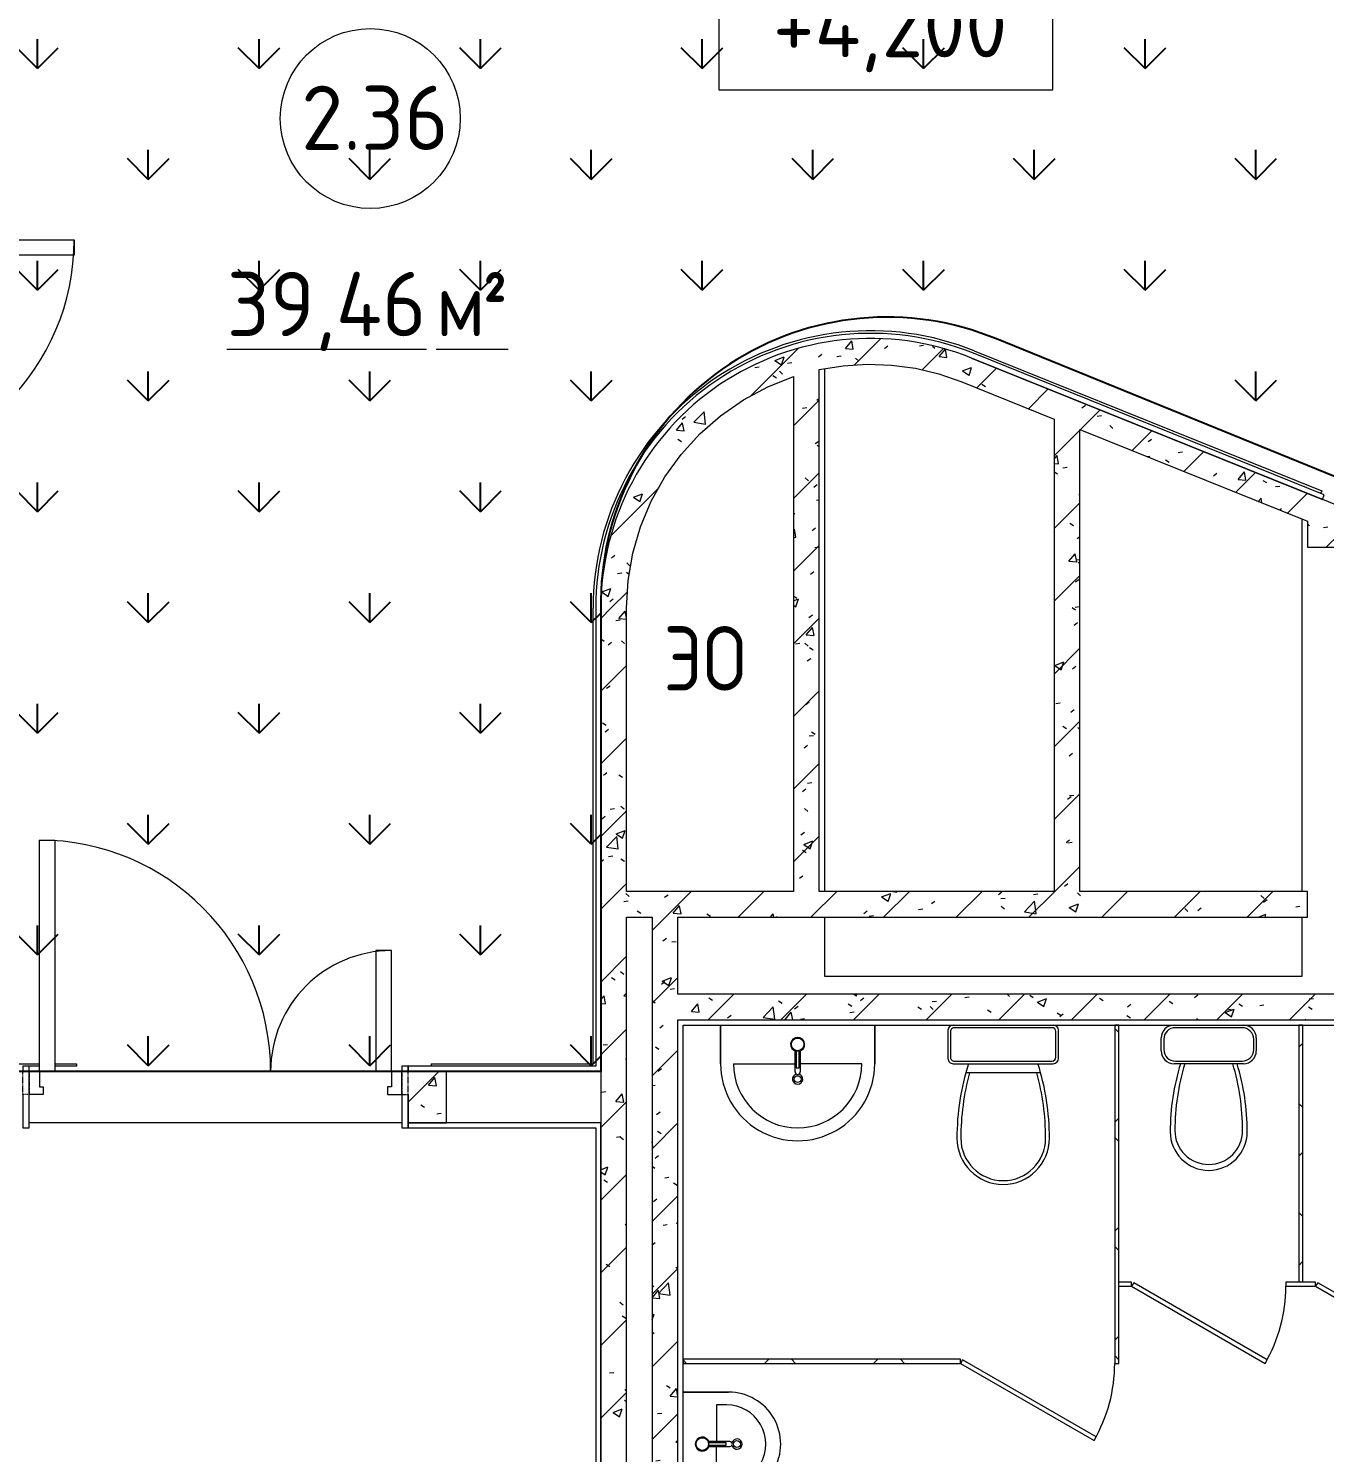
# Model space of a CAD drawing. Header units: millimetres. Extents: x -584918 to 2941280, y 3000189 to 4229862.
# Drawn here: x -428734 to -423689, y 3852427 to 3857967 of the extents above; entities that cross this region are included whole.
import ezdxf

# ---------------------------------------------------------------- set-up
doc = ezdxf.new("R2010")
doc.units = ezdxf.units.MM
doc.linetypes.add('ASVP_Невидимые', pattern=[5, 3, -2])
for name, color, linetype, lineweight in [('Аннотация', 7, 'Continuous', 0), ('Двери', 7, 'Continuous', 0), ('Марки помещений', 7, 'Continuous', 0), ('Обобщенные модели', 7, 'Continuous', 0), ('Ограждение', 7, 'Continuous', 0), ('Отметки', 7, 'Continuous', 0), ('Перекрытие', 7, 'Continuous', 0), ('Сантехника', 7, 'Continuous', 0), ('Стены внутренние', 7, 'Continuous', 0), ('Стены наружные', 7, 'Continuous', 0), ('Стены несущие', 7, 'Continuous', 0), ('Стены отделка', 7, 'Continuous', 0), ('Стены перегородки', 7, 'Continuous', 0), ('экспертиза условные обозначения', 1, 'Continuous', 0)]:
    doc.layers.add(name, color=color, linetype=linetype, lineweight=lineweight)
doc.styles.add('GOST Common_2', font='', dxfattribs={"height": 500})
doc.styles.add('GOST Common_3', font='', dxfattribs={"width": 0.9, "height": 500})
doc.styles.add('GOST Common_5', font='', dxfattribs={"width": 0.9, "height": 500})
doc.styles.get('GOST Common_2').set_extended_font_data('GOST Common')
doc.styles.get('GOST Common_3').set_extended_font_data('GOST Common')
doc.styles.get('GOST Common_5').set_extended_font_data('GOST Common')
pattern_1 = [(45, (-445536.98, 3844560.27), (-141.4214, 141.4214), [])]
pattern_2 = [(50, (-445536.98, 3844560.27), (364.368, -31.8783), [38.1, -419.1]), (355, (-445536.98, 3844560.27), (-70.486, 382.1133), [30.48, -335.28]), (100.451, (-445506.6, 3844557.6), (293.885, 350.2334), [32.38, -356.18]), (46.184, (-445537, 3844661.87), (542.1585, -84.086), [57.15, -628.65]), (96.636, (-445491.8, 3844654.86), (474.805, 494.855), [48.57, -534.27]), (351.184, (-445537, 3844661.87), (474.81, 494.85), [45.72, -502.92]), (21, (-445486.18, 3844636.47), (303.2285, -204.5305), [38.1, -419.1]), (326, (-445486.18, 3844636.47), (123.604, 368.376), [30.48, -335.28]), (71.451, (-445460.9, 3844619.42), (426.834, 163.8427), [32.38, -356.18]), (37.5, (-445536.98, 3844560.27), (6.17665, 169.11015), [16.764, -314.452, 16.764, -323.596, -336.55]), (37.5, (-445536.98, 3844560.27), (6.17665, 169.11015), [-671.576, 16.764, -319.786]), (7.5, (-445536.98, 3844560.27), (133.6389, 200.3615), [16.764, -177.292, 16.764, -306.832, -128.27]), (7.5, (-445536.98, 3844560.27), (133.6389, 200.3615), [-517.652, 16.764, -111.506]), (327.5, (-445650.27, 3844560.27), (271.1818, -11.45836), [16.764, -110.236, 16.764, -379.476, -525.78]), (327.5, (-445650.27, 3844560.27), (271.1818, -11.45836), [-523.24, 16.764, -509.016]), (317.5, (-445701.07, 3844560.27), (296.2585, 50.8528), [16.764, -148.336, 16.764, -246.38, -373.38]), (317.5, (-445701.07, 3844560.27), (296.2585, 50.8528), [-428.244, 16.764, -356.616])]
pattern_3 = [(45, (-445536.98, 3844560.27), (-212.132, 212.132), []), (135, (-445536.98, 3844560.27), (-212.132, -212.132), [])]

# ---------------------------------------------------------------- blocks, each defined once
blk = doc.blocks.new('Тип перил - Перила_Внутренний_-V42-АР Этаж 02')
at = {"layer": 'Ограждение'}
for p, q in [((21512.9, 14207.2), (21515.3, 14163.1)), ((23435.1, 13432.6), (21512.9, 14207.2)), ((23420.1, 13395.5), (21515.3, 14163.1)), ((23423, 13394.3), (23429.3, 13409.9)), ((23423, 13394.3), (23429.3, 13409.9)), ((23431.7, 13415.9), (23438, 13431.4)), ((23431.7, 13415.9), (23438, 13431.4)), ((23438, 13431.4), (23435.1, 13432.6)), ((23455.8, 13424.3), (23438, 13431.4)), ((23440.8, 13387.2), (23455.8, 13424.3)), ((23440.8, 13387.2), (23455.8, 13424.3)), ((23491.2, 13410), (23455.8, 13424.3)), ((23476.3, 13372.9), (23491.2, 13410)), ((23423, 13394.3), (23420.1, 13395.5)), ((23440.8, 13387.2), (23423, 13394.3)), ((23476.3, 13372.9), (23440.8, 13387.2))]:
    blk.add_line(p, q, dxfattribs=at)
blk = doc.blocks.new('ASVP_ДверьПротивопожарнаяСтальная_2 полотна - EI15 1370х2000h_полотна_ Г Пр _1250 в свету_-7407274-АР Этаж 02')
at = {"layer": 'Двери', "lineweight": 18}
for p, q in [((-685, 1000), (-625, 1000)), ((-685, 100), (-685, 1000)), ((-625, 1000), (-625, 100)), ((685, 570), (625, 570)), ((625, 570), (625, 100)), ((685, 100), (685, 570)), ((-725, 100), (-685, 100)), ((-725, 10), (-725, 100)), ((-625, 100), (-685, 100)), ((-685, 100), (-685, 40)), ((625, 100), (685, 100)), ((725, 100), (685, 100)), ((685, 100), (685, 40)), ((725, 10), (725, 100)), ((-670, 10), (-725, 10)), ((-685, 40), (-670, 40)), ((-670, 40), (-670, 10)), ((685, 40), (670, 40)), ((670, 40), (670, 10)), ((670, 10), (725, 10))]:
    blk.add_line(p, q, dxfattribs=at)
at = {"layer": 'Двери', "linetype": 'ASVP_Невидимые', "lineweight": 18}
for p, q in [((-750, 100), (-725, 100)), ((-750, 10), (-750, 100)), ((-725, 100), (-725, 10)), ((750, 100), (725, 100)), ((725, 100), (725, 10)), ((750, 10), (750, 100)), ((-725, 10), (-750, 10)), ((725, 10), (750, 10))]:
    blk.add_line(p, q, dxfattribs=at)
at = {"layer": 'Двери'}
for centre, radius, start, end in [((-685, 100), 900, 360, 90), ((685, 100), 470, 90, 180)]:
    blk.add_arc(centre, radius, start, end, dxfattribs=at)
blk = doc.blocks.new('ASVP_ОТКОС_Оштукатуривание дверного откоса - Оштукатуривание дверного откоса-5741163-АР Этаж 02')
at = {"layer": 'Обобщенные модели'}
for p, q in [((-750, 130), (-750, 0)), ((-725, 0), (-725, 130)), ((725, 130), (725, 0)), ((750, 0), (750, 130)), ((-750, 0), (-725, 0)), ((725, 0), (750, 0))]:
    blk.add_line(p, q, dxfattribs=at)
blk = doc.blocks.new('ASVP_ОТКОС_Оштукатуривание дверного откоса - Оштукатуривание дверного откоса-V66-АР Этаж 02')
at = {"layer": 'Обобщенные модели'}
for p, q in [((-750, 20), (-750, 0)), ((-750, 0), (-725, 0)), ((-725, 0), (-725, 20)), ((725, 20), (725, 0)), ((725, 0), (750, 0)), ((750, 0), (750, 20))]:
    blk.add_line(p, q, dxfattribs=at)
blk = doc.blocks.new('ASVP_2D_Унитаз_Слив - Унитаз детский-7543592-АР Этаж 02')
at = {"layer": 'Сантехника'}
for p, q in [((-244.1, 160), (25.9, 160)), ((20.9, 150), (-239.1, 150)), ((-294.1, 60), (-294.1, 110)), ((-284.1, 105), (-284.1, 65)), ((65.9, 65), (65.9, 105)), ((75.9, 110), (75.9, 60)), ((-239.1, 20), (20.9, 20))]:
    blk.add_line(p, q, dxfattribs=at)
for centre, radius, start, end in [((-109.1, 425), 150, 90.0996, 180), ((-109.1, 425), 150, 0, 90.0996), ((-109.1, 420.1), 131.9, 90, 180), ((-109.1, 420.1), 131.9, 360, 90), ((638.7, 425), 897.8, 180, 197.1672), ((661.9, 420.1), 902.8, 180, 196.7435), ((-880.1, 420.1), 902.8, 343.2565, 360), ((-856.9, 425), 897.8, 342.8328, 0), ((-244.1, 110), 50, 90, 180), ((-239.1, 105), 45, 90, 180), ((20.9, 105), 45, 0, 90), ((25.9, 110), 50, 0, 90), ((-244.1, 60), 50, 180, 270), ((-239.1, 65), 45, 180, 270), ((20.9, 65), 45, 270, 0), ((25.9, 60), 50, 270, 0)]:
    blk.add_arc(centre, radius, start, end, dxfattribs=at)
blk = doc.blocks.new('ASVP_2D_Унитаз_Слив - Унитаз для взрослых-7543800-АР Этаж 02')
at = {"layer": 'Сантехника'}
for p, q in [((-254.8, 195), (36.7, 195)), ((-324.1, 140), (-324.1, 30)), ((-314.1, 135), (-314.1, 35)), ((85.9, 160), (-304.1, 160)), ((80.9, 150), (-299.1, 150)), ((95.9, 35), (95.9, 135)), ((105.9, 30), (105.9, 140)), ((-299.1, 20), (80.9, 20))]:
    blk.add_line(p, q, dxfattribs=at)
for centre, radius, start, end in [((-109.1, 450), 180, 90, 180), ((-109.1, 450), 165, 90, 180), ((-109.1, 450), 180, 0, 90), ((-109.1, 450), 165, 0, 90), ((676.9, 450), 966, 180, 197.4702), ((691.9, 450), 966, 180, 195.3062), ((-910.1, 450), 966, 344.6938, 0), ((-895.1, 450), 966, 342.5298, 0), ((-304.1, 140), 20, 90, 180), ((-299.1, 135), 15, 90, 180), ((80.9, 135), 15, 360, 90), ((85.9, 140), 20, 360, 90), ((-304.1, 30), 20, 180, 270), ((-299.1, 35), 15, 180, 270), ((80.9, 35), 15, 270, 0), ((85.9, 30), 20, 270, 360)]:
    blk.add_arc(centre, radius, start, end, dxfattribs=at)
blk = doc.blocks.new('ASVP_2D_Раковина - Раковина 600х450-7567269-АР Этаж 02')
at = {"layer": 'Сантехника'}
for p, q in [((-119.1, 110.6), (-119.1, 191.9)), ((-115.1, 176), (-115.1, 109.6)), ((-103.1, 176), (-115.1, 176)), ((-103.1, 109.6), (-103.1, 176)), ((-99.1, 191.9), (-99.1, 110.6)), ((-409.1, 160), (-409.1, 10)), ((-409.1, 10), (-409.1, 160)), ((-359.1, 160), (-119.1, 160)), ((140.9, 160), (-99.1, 160)), ((190.9, 10), (190.9, 160)), ((190.9, 160), (190.9, 10))]:
    blk.add_line(p, q, dxfattribs=at)
for centre, radius in [((-109.1, 220), 13.3), ((-109.1, 85), 24.5)]:
    blk.add_circle(centre, radius, dxfattribs=at)
for centre, radius, start, end in [((-109.1, 160), 300, 360, 180), ((-109.1, 160), 300, 360, 180), ((-109.1, 160), 250, 0, 180), ((-109.1, 220), 20, 284.1438, 255.8562), ((-109.1, 191.9), 10, 0, 180), ((-109.1, 85), 27.5, 102.6043, 77.3977), ((-109.1, 85), 25.3, 76.2933, 103.7089)]:
    blk.add_arc(centre, radius, start, end, dxfattribs=at)
blk = doc.blocks.new('ASVP_2D_Раковина - Раковина 405х380 _детская_-7566277-АР Этаж 02')
at = {"layer": 'Сантехника'}
for p, q in [((-311.6, -187.5), (-311.6, -10)), ((-311.6, -10), (-311.6, -187.5)), ((93.4, -10), (93.4, -187.5)), ((93.4, -187.5), (93.4, -10)), ((-119.1, -110.6), (-119.1, -191.9)), ((-115.1, -176), (-115.1, -109.6)), ((-103.1, -109.6), (-103.1, -176)), ((-99.1, -191.9), (-99.1, -110.6)), ((-261.6, -179.3), (-261.6, -140)), ((-261.6, -140), (-119.1, -140)), ((43.4, -140), (-99.1, -140)), ((43.4, -179.3), (43.4, -140)), ((-103.1, -176), (-115.1, -176))]:
    blk.add_line(p, q, dxfattribs=at)
for centre, radius in [((-109.1, -85), 24.5), ((-109.1, -220), 13.3)]:
    blk.add_circle(centre, radius, dxfattribs=at)
for centre, radius, start, end in [((-109.1, -85), 27.5, 282.6023, 257.3957), ((-109.1, -85), 25.3, 256.2911, 283.7067), ((-109.1, -187.5), 202.5, 180, 0), ((-109.1, -187.5), 202.5, 180, 0), ((-109.1, -179.3), 152.5, 180, 360), ((-109.1, -220), 20, 104.1438, 75.8562), ((-109.1, -191.9), 10, 180, 360)]:
    blk.add_arc(centre, radius, start, end, dxfattribs=at)
blk = doc.blocks.new('Д_Эскиз_1П - Дверь_в_трансформируемой_перегородке-7567258-АР Этаж 02')
at = {"layer": 'Двери'}
for p, q in [((-292, 5.9), (-300, -8)), ((227.6, -294.1), (-292, 5.9)), ((-300, -8), (219.6, -308)), ((219.6, -308), (227.6, -294.1))]:
    blk.add_line(p, q, dxfattribs=at)
blk.add_arc((-300, -8), 600, 330, 360, dxfattribs=at)
blk = doc.blocks.new('ASVP_Марка_Помещение_ДваЗначения - Номер Площадь-685795-АР Этаж 02')
at = {"layer": 'Марки помещений'}
blk.add_circle((0, 0), 3.5, dxfattribs=at)
blk = doc.blocks.new('Высотные отметки - Рамка-5093-АР Этаж 02')
at = {"layer": 'Аннотация'}
for p, q in [((-6.5, 0), (-6.5, 5)), ((-6.5, 5), (6.5, 5)), ((6.5, 5), (6.5, 0)), ((6.5, 0), (-6.5, 0))]:
    blk.add_line(p, q, dxfattribs=at)

msp = doc.modelspace()

# ---------------------------------------------------------------- hatches: boundary and pattern name
at = {"layer": 'Стены внутренние'}
h = msp.add_hatch(dxfattribs=at)
h.set_pattern_fill('FP_1', color=256, style=0, pattern_type=2)
h.set_pattern_definition(pattern_1)
h.paths.add_polyline_path([(-426406.082, 3855711.202), (-426399.96, 3855818.882), (-426381.672, 3855925.175), (-426351.453, 3856028.709), (-426309.695, 3856128.151), (-426256.933, 3856222.219), (-426193.85, 3856309.7), (-426117.271, 3856392.954), (-426040.091, 3856460.491), (-425945.89, 3856524.808), (-425856.319, 3856572.777), (-425756.063, 3856612.596), (-425706.435, 3856627.621), (-425656.06, 3856639.915), (-425563.124, 3856655.153), (-425469.113, 3856661.113), (-425374.973, 3856657.734), (-425281.632, 3856645.048), (-425190.005, 3856623.18), (-425100.995, 3856592.345), (-425063.617, 3856685.097), (-425171.434, 3856721.883), (-425282.602, 3856746.772), (-425395.812, 3856759.471), (-425513.132, 3856759.471), (-425623.02, 3856747.847), (-425734.343, 3856723.66), (-425842.39, 3856687.556), (-425945.89, 3856639.959), (-426043.624, 3856581.429), (-426134.443, 3856512.655), (-426217.276, 3856434.448), (-426291.149, 3856347.727), (-426355.192, 3856253.513), (-426408.652, 3856152.916), (-426450.899, 3856047.119), (-426481.435, 3855937.368), (-426500.232, 3855818.882), (-426506.082, 3855711.202), (-426408.652, 3855711.202)])
h = msp.add_hatch(dxfattribs=at)
h.set_pattern_fill('FP_2', color=256, style=0, pattern_type=2)
h.set_pattern_definition(pattern_2)
h.paths.add_polyline_path([(-426406.082, 3855711.202), (-426399.96, 3855818.882), (-426381.672, 3855925.175), (-426351.453, 3856028.709), (-426309.695, 3856128.151), (-426256.933, 3856222.219), (-426193.85, 3856309.7), (-426117.271, 3856392.954), (-426040.091, 3856460.491), (-425945.89, 3856524.808), (-425856.319, 3856572.777), (-425756.063, 3856612.596), (-425706.435, 3856627.621), (-425656.06, 3856639.915), (-425563.124, 3856655.153), (-425469.113, 3856661.113), (-425374.973, 3856657.734), (-425281.632, 3856645.048), (-425190.005, 3856623.18), (-425100.995, 3856592.345), (-425063.617, 3856685.097), (-425171.434, 3856721.883), (-425282.602, 3856746.772), (-425395.812, 3856759.471), (-425513.132, 3856759.471), (-425623.02, 3856747.847), (-425734.343, 3856723.66), (-425842.39, 3856687.556), (-425945.89, 3856639.959), (-426043.624, 3856581.429), (-426134.443, 3856512.655), (-426217.276, 3856434.448), (-426291.149, 3856347.727), (-426355.192, 3856253.513), (-426408.652, 3856152.916), (-426450.899, 3856047.119), (-426481.435, 3855937.368), (-426500.232, 3855818.882), (-426506.082, 3855711.202), (-426408.652, 3855711.202)])
h = msp.add_hatch(dxfattribs=at)
h.set_pattern_fill('FP_1', color=256, style=0, pattern_type=2)
h.set_pattern_definition(pattern_1)
h.paths.add_polyline_path([(-419856.082, 3854478.724), (-419856.082, 3854586.538), (-425063.617, 3856685.097), (-425100.995, 3856592.345), (-420023.622, 3854546.24)])
h = msp.add_hatch(dxfattribs=at)
h.set_pattern_fill('FP_2', color=256, style=0, pattern_type=2)
h.set_pattern_definition(pattern_2)
h.paths.add_polyline_path([(-419856.082, 3854478.724), (-419856.082, 3854586.538), (-425063.617, 3856685.097), (-425100.995, 3856592.345), (-420023.622, 3854546.24)])
h = msp.add_hatch(dxfattribs=at)
h.set_pattern_fill('FP_1', color=256, style=0, pattern_type=2)
h.set_pattern_definition(pattern_1)
h.paths.add_polyline_path([(-425656.082, 3854609.598), (-425656.151, 3856639.892), (-425706.445, 3856627.618), (-425756.082, 3856612.59), (-425756.082, 3854609.598)])
h = msp.add_hatch(dxfattribs=at)
h.set_pattern_fill('FP_2', color=256, style=0, pattern_type=2)
h.set_pattern_definition(pattern_2)
h.paths.add_polyline_path([(-425656.082, 3854609.598), (-425656.151, 3856639.892), (-425706.445, 3856627.618), (-425756.082, 3856612.59), (-425756.082, 3854609.598)])
h = msp.add_hatch(dxfattribs=at)
h.set_pattern_fill('FP_1', color=256, style=0, pattern_type=2)
h.set_pattern_definition(pattern_1)
h.paths.add_polyline_path([(-424642.108, 3854609.598), (-424642.108, 3856407.421), (-424742.108, 3856447.719), (-424742.108, 3854609.598)])
h = msp.add_hatch(dxfattribs=at)
h.set_pattern_fill('FP_2', color=256, style=0, pattern_type=2)
h.set_pattern_definition(pattern_2)
h.paths.add_polyline_path([(-424642.108, 3854609.598), (-424642.108, 3856407.421), (-424742.108, 3856447.719), (-424742.108, 3854609.598)])
h = msp.add_hatch(dxfattribs=at)
h.set_pattern_fill('FP_1', color=256, style=0, pattern_type=2)
h.set_pattern_definition(pattern_1)
h.paths.add_polyline_path([(-423713.33, 3855949.619), (-423556.082, 3855949.619), (-423556.082, 3855969.769), (-423756.082, 3856050.366), (-423756.082, 3855949.619)])
h = msp.add_hatch(dxfattribs=at)
h.set_pattern_fill('FP_2', color=256, style=0, pattern_type=2)
h.set_pattern_definition(pattern_2)
h.paths.add_polyline_path([(-423713.33, 3855949.619), (-423556.082, 3855949.619), (-423556.082, 3855969.769), (-423756.082, 3856050.366), (-423756.082, 3855949.619)])
h = msp.add_hatch(dxfattribs=at)
h.set_pattern_fill('FP_1', color=256, style=0, pattern_type=2)
h.set_pattern_definition(pattern_1)
h.paths.add_polyline_path([(-426426.082, 3854609.598), (-426406.082, 3854609.598), (-426406.082, 3855711.202), (-426506.082, 3855711.202), (-426506.082, 3854609.598), (-426499.902, 3854609.598)])
h = msp.add_hatch(dxfattribs=at)
h.set_pattern_fill('FP_2', color=256, style=0, pattern_type=2)
h.set_pattern_definition(pattern_2)
h.paths.add_polyline_path([(-426426.082, 3854609.598), (-426406.082, 3854609.598), (-426406.082, 3855711.202), (-426506.082, 3855711.202), (-426506.082, 3854609.598), (-426499.902, 3854609.598)])
h = msp.add_hatch(dxfattribs=at)
h.set_pattern_fill('FP_1', color=256, style=0, pattern_type=2)
h.set_pattern_definition(pattern_1)
h.paths.add_polyline_path([(-423776.082, 3854509.598), (-423756.082, 3854509.598), (-423756.082, 3854609.598), (-426506.082, 3854609.598), (-426506.082, 3854509.598), (-423986.958, 3854509.598)])
h = msp.add_hatch(dxfattribs=at)
h.set_pattern_fill('FP_2', color=256, style=0, pattern_type=2)
h.set_pattern_definition(pattern_2)
h.paths.add_polyline_path([(-423776.082, 3854509.598), (-423756.082, 3854509.598), (-423756.082, 3854609.598), (-426506.082, 3854609.598), (-426506.082, 3854509.598), (-423986.958, 3854509.598)])
h = msp.add_hatch(dxfattribs=at)
h.set_pattern_fill('FP_1', color=256, style=0, pattern_type=2)
h.set_pattern_definition(pattern_1)
h.paths.add_polyline_path([(-426506.082, 3850209.598), (-426406.082, 3850209.598), (-426406.082, 3854509.598), (-426506.082, 3854509.598), (-426506.082, 3851003.098)])
h = msp.add_hatch(dxfattribs=at)
h.set_pattern_fill('FP_2', color=256, style=0, pattern_type=2)
h.set_pattern_definition(pattern_2)
h.paths.add_polyline_path([(-426506.082, 3850209.598), (-426406.082, 3850209.598), (-426406.082, 3854509.598), (-426506.082, 3854509.598), (-426506.082, 3851003.098)])
h = msp.add_hatch(dxfattribs=at)
h.set_pattern_fill('FP_1', color=256, style=0, pattern_type=2)
h.set_pattern_definition(pattern_1)
h.paths.add_polyline_path([(-426306.082, 3850209.598), (-426206.082, 3850209.598), (-426206.082, 3854509.598), (-426306.082, 3854509.598), (-426306.082, 3851003.098)])
h = msp.add_hatch(dxfattribs=at)
h.set_pattern_fill('FP_2', color=256, style=0, pattern_type=2)
h.set_pattern_definition(pattern_2)
h.paths.add_polyline_path([(-426306.082, 3850209.598), (-426206.082, 3850209.598), (-426206.082, 3854509.598), (-426306.082, 3854509.598), (-426306.082, 3851003.098)])
h = msp.add_hatch(dxfattribs=at)
h.set_pattern_fill('FP_1', color=256, style=0, pattern_type=2)
h.set_pattern_definition(pattern_1)
h.paths.add_polyline_path([(-421089.332, 3854109.598), (-420906.082, 3854109.598), (-420906.082, 3854209.598), (-426206.082, 3854209.598), (-426206.082, 3854109.598), (-421303.854, 3854109.598)])
h = msp.add_hatch(dxfattribs=at)
h.set_pattern_fill('FP_2', color=256, style=0, pattern_type=2)
h.set_pattern_definition(pattern_2)
h.paths.add_polyline_path([(-421089.332, 3854109.598), (-420906.082, 3854109.598), (-420906.082, 3854209.598), (-426206.082, 3854209.598), (-426206.082, 3854109.598), (-421303.854, 3854109.598)])
h = msp.add_hatch(dxfattribs=at)
h.set_pattern_fill('FP_1', color=256, style=0, pattern_type=2)
h.set_pattern_definition(pattern_1)
h.paths.add_polyline_path([(-429456.082, 3853709.598), (-428756.082, 3853709.598), (-428756.082, 3853909.598), (-429456.082, 3853909.01)])
h.paths.add_polyline_path([(-427256.082, 3853709.598), (-427106.082, 3853709.598), (-427106.082, 3853909.598), (-427256.082, 3853909.598), (-427256.082, 3853819.598)])
h = msp.add_hatch(dxfattribs=at)
h.set_pattern_fill('FP_2', color=256, style=0, pattern_type=2)
h.set_pattern_definition(pattern_2)
h.paths.add_polyline_path([(-429456.082, 3853709.598), (-428756.082, 3853709.598), (-428756.082, 3853909.598), (-429456.082, 3853909.01)])
h.paths.add_polyline_path([(-427256.082, 3853709.598), (-427106.082, 3853709.598), (-427106.082, 3853909.598), (-427256.082, 3853909.598), (-427256.082, 3853819.598)])
at = {"layer": 'Стены наружные'}
h = msp.add_hatch(dxfattribs=at)
h.set_pattern_fill('FP_14', color=256, style=0, pattern_type=2)
h.set_pattern_definition(pattern_3)
h.paths.add_polyline_path([(-424506.082, 3852773.598), (-424490.082, 3852773.598), (-424490.082, 3854089.598), (-424506.082, 3854089.598), (-424506.082, 3853894.284)])
h = msp.add_hatch(dxfattribs=at)
h.set_pattern_fill('FP_14', color=256, style=0, pattern_type=2)
h.set_pattern_definition(pattern_3)
h.paths.add_polyline_path([(-423774.082, 3853089.598), (-423774.082, 3854089.598), (-423790.082, 3854089.598), (-423790.082, 3853089.598)])
h = msp.add_hatch(dxfattribs=at)
h.set_pattern_fill('FP_14', color=256, style=0, pattern_type=2)
h.set_pattern_definition(pattern_3)
h.paths.add_polyline_path([(-421626.082, 3853073.598), (-421576.082, 3853073.598), (-421576.082, 3853089.598), (-421692.082, 3853089.598), (-421692.082, 3853073.598), (-421642.082, 3853073.598)])
h.paths.add_polyline_path([(-420926.082, 3853073.598), (-420926.082, 3853089.598), (-420976.082, 3853089.598), (-420976.082, 3853073.598), (-420947.548, 3853073.598)])
h.paths.add_polyline_path([(-422292.082, 3853073.598), (-422292.082, 3853089.598), (-422408.082, 3853089.598), (-422408.082, 3853073.598), (-422342.082, 3853073.598)])
h.paths.add_polyline_path([(-424440.082, 3853073.598), (-424440.082, 3853089.598), (-424490.082, 3853089.598), (-424490.082, 3853073.598), (-424469.896, 3853073.598)])
h.paths.add_polyline_path([(-423724.082, 3853073.598), (-423724.082, 3853089.598), (-423840.082, 3853089.598), (-423840.082, 3853073.598), (-423774.082, 3853073.598)])
h.paths.add_polyline_path([(-423008.082, 3853073.598), (-423008.082, 3853089.598), (-423124.082, 3853089.598), (-423124.082, 3853073.598), (-423058.082, 3853073.598)])
h = msp.add_hatch(dxfattribs=at)
h.set_pattern_fill('FP_14', color=256, style=0, pattern_type=2)
h.set_pattern_definition(pattern_3)
h.paths.add_polyline_path([(-425435.771, 3852773.598), (-425106.082, 3852773.598), (-425106.082, 3852789.598), (-426186.082, 3852789.598), (-426186.082, 3852773.598)])
at = {"layer": 'экспертиза условные обозначения', "lineweight": -3}
h = msp.add_hatch(dxfattribs=at)
h.set_pattern_fill('GRASS', color=3, scale=24)
h.set_pattern_definition([(90, (-445940.84, 3599179.46), (-431.0523, 431.0523), [114.3, -747.8046]), (45, (-445940.84, 3599179.46), (-431.0523, 431.0523), [114.3, -495.3]), (135, (-445940.84, 3599179.46), (-431.0523, -431.0523), [114.3, -495.3])])
edge = h.paths.add_edge_path()
edge.add_line((-433138.536, 3859960.732), (-432427.047, 3861812.531))
edge.add_line((-432427.047, 3861812.531), (-429058.768, 3860419.029))
edge.add_line((-429058.768, 3860419.029), (-427713.174, 3863758.097))
edge.add_line((-427713.174, 3863758.097), (-426192.043, 3863145.104))
edge.add_line((-426192.043, 3863145.104), (-427537.637, 3859806.036))
edge.add_line((-427537.637, 3859806.036), (-422940.993, 3857986.002))
edge.add_line((-422940.993, 3857986.002), (-423651.168, 3856223.716))
edge.add_line((-423651.168, 3856223.716), (-424966.386, 3856759.12))
edge.add_arc((-425393.138, 3855731.152), 1113.03, 67.454624, 179.289161)
edge.add_line((-426506.082, 3855744.96), (-426506.082, 3853909.598))
edge.add_line((-426506.082, 3853909.598), (-429406.082, 3853909.598))
edge.add_line((-429406.082, 3853909.598), (-429406.082, 3858542.86))
edge.add_line((-429406.082, 3858542.86), (-433138.536, 3859960.732))

# ---------------------------------------------------------------- linework, layer by layer
at = {"layer": 'Перекрытие'}
for p, q in [((-425636.082, 3856643.19), (-425636.082, 3854609.598)), ((-423776.082, 3854609.598), (-423776.082, 3856058.425)), ((-425636.082, 3854509.598), (-425636.082, 3854279.598)), ((-423776.082, 3854279.598), (-423776.082, 3854509.598)), ((-425636.082, 3854279.598), (-423776.082, 3854279.598)), ((-428631.082, 3853909.598), (-427381.082, 3853909.598)), ((-427281.082, 3853709.598), (-428731.082, 3853709.598))]:
    msp.add_line(p, q, dxfattribs=at)
at = {"layer": 'Стены внутренние'}
for p, q in [((-425052.404, 3856712.923), (-423700.52, 3856168.134)), ((-423700.52, 3856168.134), (-423704.258, 3856158.859)), ((-426536.082, 3853939.598), (-426536.082, 3855711.202)), ((-429426.082, 3853939.598), (-428691.082, 3853939.598)), ((-428691.082, 3853929.598), (-428731.082, 3853929.598)), ((-428631.082, 3853939.598), (-428546.082, 3853939.598)), ((-428546.082, 3853929.598), (-428631.082, 3853929.598)), ((-428546.082, 3853939.598), (-428546.082, 3853929.598)), ((-427166.082, 3853939.598), (-426536.082, 3853939.598)), ((-427166.082, 3853939.598), (-427166.082, 3853929.598))]:
    msp.add_line(p, q, dxfattribs=at)
msp.add_arc((-425456.082, 3855711.202), 1080, 68.051301, 180, dxfattribs=at)
at = {"layer": 'Стены несущие'}
for p, q in [((-419756.082, 3854546.24), (-425063.617, 3856685.097)), ((-425756.082, 3856612.59), (-425756.082, 3854609.598)), ((-425656.082, 3854609.598), (-425656.082, 3856639.911)), ((-425100.995, 3856592.345), (-424742.108, 3856447.719)), ((-424742.108, 3856447.719), (-424742.108, 3854609.598)), ((-424642.108, 3856407.421), (-423756.082, 3856050.366)), ((-424642.108, 3854609.598), (-424642.108, 3856407.421)), ((-423756.082, 3856050.366), (-423756.082, 3855949.619)), ((-423756.082, 3855949.619), (-423556.082, 3855949.619)), ((-426506.082, 3855711.202), (-426506.082, 3850109.598)), ((-426406.082, 3854609.598), (-426406.082, 3855711.202)), ((-425756.082, 3854609.598), (-426406.082, 3854609.598)), ((-424742.108, 3854609.598), (-425656.082, 3854609.598)), ((-423756.082, 3854609.598), (-424642.108, 3854609.598)), ((-423756.082, 3854509.598), (-423756.082, 3854609.598)), ((-426406.082, 3854509.598), (-426306.082, 3854509.598)), ((-426406.082, 3850209.598), (-426406.082, 3854509.598)), ((-426306.082, 3854509.598), (-426306.082, 3850209.598)), ((-426206.082, 3854509.598), (-423756.082, 3854509.598)), ((-426206.082, 3854209.598), (-426206.082, 3854509.598)), ((-420906.082, 3854209.598), (-426206.082, 3854209.598)), ((-426206.082, 3854109.598), (-420906.082, 3854109.598)), ((-426206.082, 3850209.598), (-426206.082, 3854109.598)), ((-427106.082, 3853909.598), (-427256.082, 3853909.598)), ((-427256.082, 3853909.598), (-427106.082, 3853909.598)), ((-427106.082, 3853709.598), (-427106.082, 3853909.598)), ((-427256.082, 3853819.598), (-427256.082, 3853709.598)), ((-427256.082, 3853709.598), (-427106.082, 3853709.598)), ((-427106.082, 3853709.598), (-427256.082, 3853709.598))]:
    msp.add_line(p, q, dxfattribs=at)
at = {"layer": 'Стены несущие', "flags": 128}
for points in [[(-425656.06, 3856639.915), (-425563.114, 3856655.154), (-425469.11, 3856661.113), (-425374.979, 3856657.734), (-425281.642, 3856645.05), (-425190.021, 3856623.184), (-425100.995, 3856592.345)], [(-426406.082, 3855711.202), (-426399.96, 3855818.884), (-426381.671, 3855925.177), (-426351.452, 3856028.712), (-426309.692, 3856128.155), (-426256.93, 3856222.223), (-426193.846, 3856309.705), (-426121.252, 3856389.472), (-426040.084, 3856460.497), (-425951.389, 3856521.863), (-425856.31, 3856572.781), (-425756.063, 3856612.596)]]:
    msp.add_lwpolyline(points, dxfattribs=at)
at = {"layer": 'Стены несущие'}
msp.add_arc((-425456.082, 3855711.202), 1050, 68.051301, 180, dxfattribs=at)
at = {"layer": 'Стены отделка'}
for p, q in [((-423690.345, 3856153.252), (-425056.142, 3856703.648)), ((-425063.617, 3856685.097), (-423697.821, 3856134.702)), ((-423697.821, 3856134.702), (-423690.345, 3856153.252)), ((-426526.082, 3855711.202), (-426526.082, 3853929.598)), ((-426506.082, 3853909.598), (-426506.082, 3855711.202)), ((-426186.082, 3854089.598), (-420926.082, 3854089.598)), ((-426186.082, 3850229.598), (-426186.082, 3854089.598)), ((-426526.082, 3853929.598), (-427256.082, 3853929.598)), ((-427256.082, 3853929.598), (-427256.082, 3853909.598)), ((-427106.082, 3853909.598), (-426506.082, 3853909.598)), ((-427256.082, 3853709.598), (-427256.082, 3853689.598)), ((-426506.082, 3853709.598), (-427106.082, 3853709.598)), ((-426506.082, 3850309.598), (-426506.082, 3853709.598)), ((-427256.082, 3853689.598), (-426526.082, 3853689.598)), ((-426526.082, 3853689.598), (-426526.082, 3850329.598))]:
    msp.add_line(p, q, dxfattribs=at)
for radius in [1070, 1050]:
    msp.add_arc((-425456.082, 3855711.202), radius, 68.051301, 180, dxfattribs=at)
at = {"layer": 'Стены перегородки'}
for p, q in [((-424506.082, 3854089.598), (-424506.082, 3852773.598)), ((-424490.082, 3854089.598), (-424506.082, 3854089.598)), ((-424490.082, 3852773.598), (-424490.082, 3854089.598)), ((-423790.082, 3854089.598), (-423790.082, 3853089.598)), ((-423774.082, 3854089.598), (-423790.082, 3854089.598)), ((-423774.082, 3853089.598), (-423774.082, 3854089.598)), ((-424440.082, 3853089.598), (-424490.082, 3853089.598)), ((-424490.082, 3853073.598), (-424440.082, 3853073.598)), ((-424440.082, 3853073.598), (-424440.082, 3853089.598)), ((-423724.082, 3853089.598), (-423840.082, 3853089.598)), ((-423840.082, 3853089.598), (-423840.082, 3853073.598)), ((-423840.082, 3853073.598), (-423724.082, 3853073.598)), ((-423724.082, 3853073.598), (-423724.082, 3853089.598)), ((-425106.082, 3852789.598), (-426186.082, 3852789.598)), ((-426186.082, 3852789.598), (-426186.082, 3852773.598)), ((-426186.082, 3852773.598), (-425106.082, 3852773.598)), ((-425106.082, 3852773.598), (-425106.082, 3852789.598)), ((-424506.082, 3852773.598), (-424490.082, 3852773.598))]:
    msp.add_line(p, q, dxfattribs=at)
at = {"layer": 'экспертиза условные обозначения', "color": 3, "lineweight": -3}
msp.add_lwpolyline([(-433138.536, 3859960.732), (-432427.047, 3861812.531), (-429058.768, 3860419.029), (-427713.174, 3863758.097), (-426192.043, 3863145.104), (-427537.637, 3859806.036), (-422940.993, 3857986.002), (-423651.168, 3856223.716), (-424966.386, 3856759.12, 0.53078371), (-426506.082, 3855744.96), (-426506.082, 3853909.598), (-429406.082, 3853909.598), (-429406.082, 3858542.86), (-433138.536, 3859960.732)], format="xyb", dxfattribs=at)

# ---------------------------------------------------------------- block references
at = {"layer": 'Двери', "rotation": 269.9999999999999}
msp.add_blockref('ASVP_ДверьПротивопожарнаяСтальная_2 полотна - EI15 1370х2000h_полотна_ Г Пр _1250 в свету_-7407274-АР Этаж 02', (-429556.082, 3856459.598), dxfattribs=at)
at = {"layer": 'Двери'}
for name, p in [('ASVP_ДверьПротивопожарнаяСтальная_2 полотна - EI15 1370х2000h_полотна_ Г Пр _1250 в свету_-7407274-АР Этаж 02', (-428006.082, 3853809.598)), ('Д_Эскиз_1П - Дверь_в_трансформируемой_перегородке-7567258-АР Этаж 02', (-424140.082, 3853081.598)), ('Д_Эскиз_1П - Дверь_в_трансформируемой_перегородке-7567258-АР Этаж 02', (-423424.082, 3853081.598)), ('Д_Эскиз_1П - Дверь_в_трансформируемой_перегородке-7567258-АР Этаж 02', (-424806.082, 3852781.598))]:
    msp.add_blockref(name, p, dxfattribs=at)
at = {"layer": 'Марки помещений', "xscale": 99.99999999999993, "yscale": 99.99999999999993, "zscale": 99.99999999999993}
msp.add_blockref('ASVP_Марка_Помещение_ДваЗначения - Номер Площадь-685795-АР Этаж 02', (-427403.426, 3857616.866), dxfattribs=at)
at = {"layer": 'Обобщенные модели', "rotation": 180}
msp.add_blockref('ASVP_ОТКОС_Оштукатуривание дверного откоса - Оштукатуривание дверного откоса-V66-АР Этаж 02', (-428006.082, 3853929.598), dxfattribs=at)
at = {"layer": 'Обобщенные модели'}
msp.add_blockref('ASVP_ОТКОС_Оштукатуривание дверного откоса - Оштукатуривание дверного откоса-5741163-АР Этаж 02', (-428006.082, 3853689.598), dxfattribs=at)
at = {"layer": 'Ограждение'}
msp.add_blockref('Тип перил - Перила_Внутренний_-V42-АР Этаж 02', (-445536.981, 3844560.265), dxfattribs=at)
at = {"layer": 'Отметки', "extrusion": (0, 0, -1), "xscale": 99.99999999999993, "yscale": 99.99999999999993, "zscale": 99.99999999999993}
msp.add_blockref('Высотные отметки - Рамка-5093-АР Этаж 02', (425396.487, 3857728.526), dxfattribs=at)
at = {"layer": 'Сантехника'}
for name, p, rotation in [('ASVP_2D_Раковина - Раковина 600х450-7567269-АР Этаж 02', (-425849.157, 3854099.598), 180), ('ASVP_2D_Унитаз_Слив - Унитаз для взрослых-7543800-АР Этаж 02', (-425049.157, 3854099.598), 180), ('ASVP_2D_Унитаз_Слив - Унитаз детский-7543592-АР Этаж 02', (-424249.157, 3854099.598), 180), ('ASVP_2D_Раковина - Раковина 405х380 _детская_-7566277-АР Этаж 02', (-426196.082, 3852568.673), 89.99999999999993)]:
    msp.add_blockref(name, p, dxfattribs=dict(at, rotation=rotation))

# ---------------------------------------------------------------- texts
at = {"layer": 'Аннотация', "insert": (-426262.165, 3855641.169), "char_height": 250, "width": 489.02938, "attachment_point": 1, "style": 'GOST Common_5'}
msp.add_mtext('ЭО', dxfattribs=at)
at = {"layer": 'Марки помещений', "char_height": 250, "attachment_point": 1}
for s, insert, width, style in [('2.36', (-427672.083, 3857744.591), 663.79725, 'GOST Common_2'), ('\\L39,46 ', (-427961.869, 3857020.06), 988.48069, 'GOST Common_2'), ('\\L\\fGOST Common|b0|i0|c238|p34|;\\W.9;\\L²', (-426967.697, 3857020.06), 165.94931, 'GOST Common_3'), ('\\L\\fGOST Common|b0|i0|c204|p34|;\\W.9;\\Lм', (-427146.291, 3857020.06), 216.45562, 'GOST Common_2')]:
    msp.add_mtext(s, dxfattribs=dict(at, insert=insert, width=width, style=style))
at = {"layer": 'Отметки', "insert": (-425836.477, 3858105.233), "char_height": 250, "width": 1055.97624, "attachment_point": 1, "line_spacing_factor": 1.022761, "style": 'GOST Common_2'}
msp.add_mtext('+4,200', dxfattribs=at)

doc.saveas('drawing.dxf')
